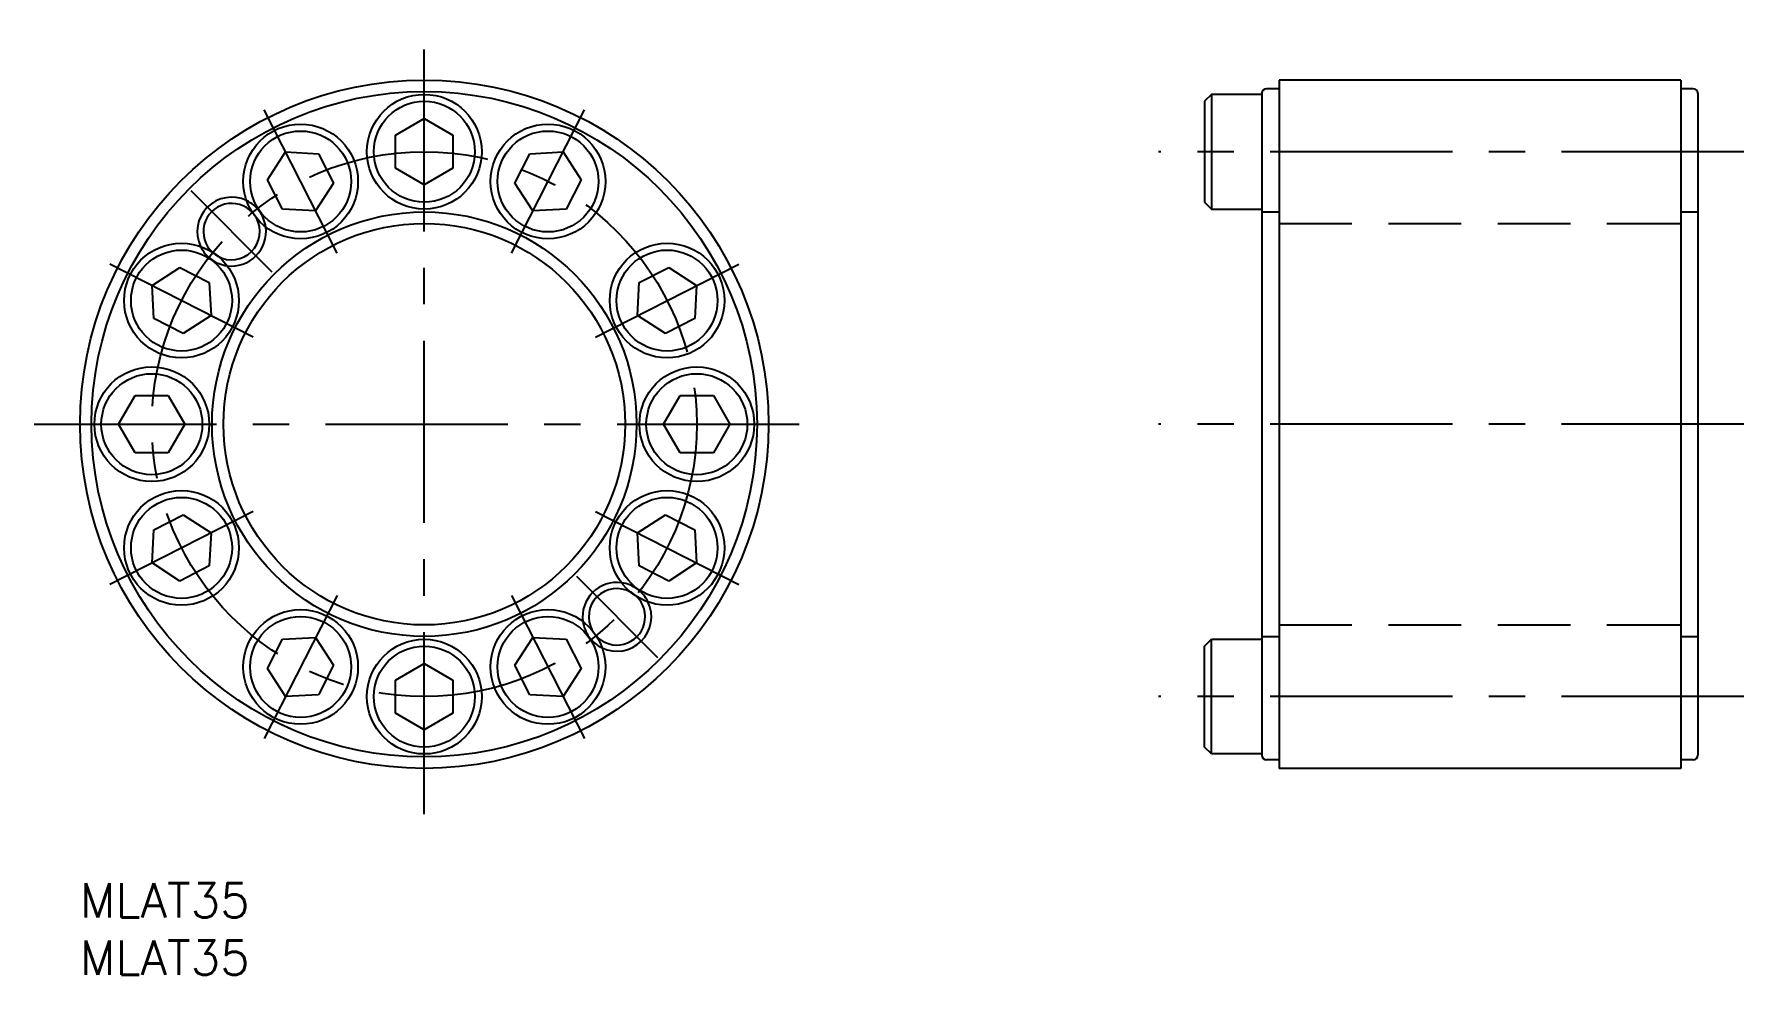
# Model space of a CAD drawing. Extents: x -4 to 145, y -8 to 74.
import ezdxf

# ---------------------------------------------------------------- set-up
doc = ezdxf.new("R2010")
doc.units = 0
doc.header["$LTSCALE"] = 0.5
doc.linetypes.add('CENTER', pattern=[50.8, 31.75, -6.35, 6.35, -6.35])
doc.linetypes.add('DASHED', pattern=[19.05, 12.7, -6.35])
for name, color, linetype in [('MSM_CENTER', 1, 'CENTER'), ('MSM_CONTINUOUS', 7, 'CONTINUOUS'), ('MSM_DASHED', 4, 'DASHED'), ('MSM_NARROW', 5, 'CONTINUOUS'), ('MSM_PART_NUMBER', 7, 'CONTINUOUS')]:
    doc.layers.add(name, color=color, linetype=linetype)
doc.styles.get("Standard").update_dxf_attribs({"font": 'txt.shx', "height": 3, "bigfont": 'bigfont.shx'})

# ---------------------------------------------------------------- blocks, each defined once
blk = doc.blocks.new('*U3')
at = {"layer": 'MSM_PART_NUMBER'}
blk.add_text('MLAT35', height=3, dxfattribs=at).set_placement((0, -3))
blk = doc.blocks.new('*U4')
at = {"layer": 'MSM_PART_NUMBER'}
blk.add_text('MLAT35', height=3, dxfattribs=at).set_placement((0, -8))

msp = doc.modelspace()

# ---------------------------------------------------------------- linework, layer by layer
at = {"layer": 'MSM_CENTER'}
for p, q in [((30, 6), (30, 74)), ((22.4, 54.92), (16.04, 67.4)), ((37.6, 54.92), (43.96, 67.4)), ((145, 63.75), (94, 63.75)), ((16.74, 53.26), (9.67, 60.33)), ((15.08, 47.6), (2.6, 53.96)), ((44.92, 47.6), (57.4, 53.96)), ((-4, 40), (64, 40)), ((145, 40), (94, 40)), ((15.08, 32.4), (2.6, 26.04)), ((44.92, 32.4), (57.4, 26.04)), ((43.26, 26.74), (50.33, 19.67)), ((22.4, 25.08), (16.04, 12.6)), ((37.6, 25.08), (43.96, 12.6)), ((145, 16.25), (94, 16.25))]:
    msp.add_line(p, q, dxfattribs=at)
msp.add_circle((30, 40), 23.75, dxfattribs=at)
at = {"layer": 'MSM_CONTINUOUS'}
for p, q in [((98.6, 68.75), (98, 68.15)), ((98.6, 68.75), (98.6, 58.75)), ((103, 68.75), (98.6, 68.75)), ((103, 68.85), (103, 11.15)), ((104.5, 69.25), (103.4, 69.25)), ((104.5, 70), (104.5, 10)), ((139.5, 70), (104.5, 70)), ((139.5, 70), (139.5, 10)), ((140.6, 69.25), (139.5, 69.25)), ((141, 68.85), (141, 11.15)), ((98, 68.15), (98, 59.35)), ((27.5, 65.19), (30, 66.64)), ((30, 66.64), (32.5, 65.19)), ((27.5, 62.31), (27.5, 65.19)), ((32.5, 65.19), (32.5, 62.31)), ((16.33, 61.31), (17.91, 63.73)), ((17.91, 63.73), (20.79, 63.58)), ((20.79, 63.58), (22.1, 61.01)), ((37.9, 61.01), (39.21, 63.58)), ((39.21, 63.58), (42.09, 63.73)), ((42.09, 63.73), (43.67, 61.31)), ((17.65, 58.74), (16.33, 61.31)), ((30, 60.86), (27.5, 62.31)), ((32.5, 62.31), (30, 60.86)), ((43.67, 61.31), (42.35, 58.74)), ((22.1, 61.01), (20.53, 58.59)), ((39.47, 58.59), (37.9, 61.01)), ((20.53, 58.59), (17.65, 58.74)), ((42.35, 58.74), (39.47, 58.59)), ((98, 59.35), (98.6, 58.75)), ((98.6, 58.75), (103, 58.75)), ((6.27, 52.09), (8.69, 53.67)), ((8.69, 53.67), (11.26, 52.35)), ((48.74, 52.35), (51.31, 53.67)), ((51.31, 53.67), (53.73, 52.09)), ((11.26, 52.35), (11.41, 49.47)), ((48.59, 49.47), (48.74, 52.35)), ((6.42, 49.21), (6.27, 52.09)), ((53.73, 52.09), (53.58, 49.21)), ((8.99, 47.9), (6.42, 49.21)), ((11.41, 49.47), (8.99, 47.9)), ((51.01, 47.9), (48.59, 49.47)), ((53.58, 49.21), (51.01, 47.9)), ((3.36, 40), (4.81, 42.5)), ((4.81, 42.5), (7.69, 42.5)), ((7.69, 42.5), (9.14, 40)), ((50.86, 40), (52.31, 42.5)), ((52.31, 42.5), (55.19, 42.5)), ((55.19, 42.5), (56.64, 40)), ((4.81, 37.5), (3.36, 40)), ((9.14, 40), (7.69, 37.5)), ((52.31, 37.5), (50.86, 40)), ((56.64, 40), (55.19, 37.5)), ((7.69, 37.5), (4.81, 37.5)), ((55.19, 37.5), (52.31, 37.5)), ((6.42, 30.79), (8.99, 32.1)), ((8.99, 32.1), (11.41, 30.53)), ((48.59, 30.53), (51.01, 32.1)), ((51.01, 32.1), (53.58, 30.79)), ((6.27, 27.91), (6.42, 30.79)), ((11.41, 30.53), (11.26, 27.65)), ((48.74, 27.65), (48.59, 30.53)), ((53.58, 30.79), (53.73, 27.91)), ((8.69, 26.33), (6.27, 27.91)), ((11.26, 27.65), (8.69, 26.33)), ((51.31, 26.33), (48.74, 27.65)), ((53.73, 27.91), (51.31, 26.33)), ((16.33, 18.69), (17.65, 21.26)), ((17.65, 21.26), (20.53, 21.41)), ((20.53, 21.41), (22.1, 18.99)), ((37.9, 18.99), (39.47, 21.41)), ((39.47, 21.41), (42.35, 21.26)), ((42.35, 21.26), (43.67, 18.69)), ((98, 20.65), (98.6, 21.25)), ((98.6, 21.25), (103, 21.25)), ((98.6, 11.25), (98.6, 21.25)), ((98, 11.85), (98, 20.65)), ((17.91, 16.27), (16.33, 18.69)), ((22.1, 18.99), (20.79, 16.42)), ((27.5, 17.69), (30, 19.14)), ((30, 19.14), (32.5, 17.69)), ((39.21, 16.42), (37.9, 18.99)), ((43.67, 18.69), (42.09, 16.27)), ((20.79, 16.42), (17.91, 16.27)), ((27.5, 14.81), (27.5, 17.69)), ((32.5, 17.69), (32.5, 14.81)), ((42.09, 16.27), (39.21, 16.42)), ((30, 13.36), (27.5, 14.81)), ((32.5, 14.81), (30, 13.36)), ((98.6, 11.25), (98, 11.85)), ((103, 11.25), (98.6, 11.25)), ((104.5, 10.75), (103.4, 10.75)), ((140.6, 10.75), (139.5, 10.75)), ((139.5, 10), (104.5, 10))]:
    msp.add_line(p, q, dxfattribs=at)
for centre, radius in [((30, 40), 30), ((30, 40), 29), ((30, 63.75), 5), ((30, 63.75), 4.4), ((19.22, 61.16), 5), ((19.22, 61.16), 4.4), ((40.78, 61.16), 5), ((40.78, 61.16), 4.4), ((30, 40), 18.5), ((30, 40), 17.5), ((8.84, 50.78), 5), ((8.84, 50.78), 4.4), ((51.16, 50.78), 5), ((51.16, 50.78), 4.4), ((6.25, 40), 5), ((53.75, 40), 5), ((6.25, 40), 4.4), ((53.75, 40), 4.4), ((8.84, 29.22), 5), ((8.84, 29.22), 4.4), ((51.16, 29.22), 5), ((51.16, 29.22), 4.4), ((19.22, 18.84), 5), ((19.22, 18.84), 4.4), ((40.78, 18.84), 5), ((40.78, 18.84), 4.4), ((30, 16.25), 5), ((30, 16.25), 4.4)]:
    msp.add_circle(centre, radius, dxfattribs=at)
for centre, radius, start, end in [((103.4, 68.85), 0.4, 90, 180), ((140.6, 68.85), 0.4, 0, 90), ((13.21, 56.79), 2.46, 43.0706, 226.9294), ((13.21, 56.79), 2.46, 241.0706, 28.9294), ((46.79, 23.21), 2.46, 61.0706, 208.9294), ((46.79, 23.21), 2.46, 223.0706, 46.9294), ((103.4, 11.15), 0.4, 180, 270), ((140.6, 11.15), 0.4, 270, 0)]:
    msp.add_arc(centre, radius, start, end, dxfattribs=at)
at = {"layer": 'MSM_DASHED'}
for p, q in [((103, 58.5), (104.5, 58.5)), ((139.5, 58.5), (141, 58.5)), ((104.5, 57.5), (139.5, 57.5)), ((104.5, 22.5), (139.5, 22.5)), ((103, 21.5), (104.5, 21.5)), ((139.5, 21.5), (141, 21.5))]:
    msp.add_line(p, q, dxfattribs=at)
for centre, radius, start, end in [((13.21, 56.79), 3, 7.5899, 64.4101), ((13.21, 56.79), 2.46, 28.9294, 43.0706), ((13.21, 56.79), 3, 205.5899, 262.4101), ((13.21, 56.79), 2.46, 226.9294, 241.0706), ((46.79, 23.21), 3, 25.5899, 82.4101), ((46.79, 23.21), 2.46, 46.9294, 61.0706), ((46.79, 23.21), 3, 187.5899, 244.4101), ((46.79, 23.21), 2.46, 208.9294, 223.0706)]:
    msp.add_arc(centre, radius, start, end, dxfattribs=at)
at = {"layer": 'MSM_NARROW'}
for centre, start, end in [((13.21, 56.79), 64.4101, 205.5899), ((13.21, 56.79), 262.4101, 7.5899), ((46.79, 23.21), 82.4101, 187.5899), ((46.79, 23.21), 244.4101, 25.5899)]:
    msp.add_arc(centre, 3, start, end, dxfattribs=at)

# ---------------------------------------------------------------- block references
at = {"layer": 'MSM_CONTINUOUS'}
for name in ['*U3', '*U4']:
    msp.add_blockref(name, (0, 0), dxfattribs=at)

doc.saveas('drawing.dxf')
